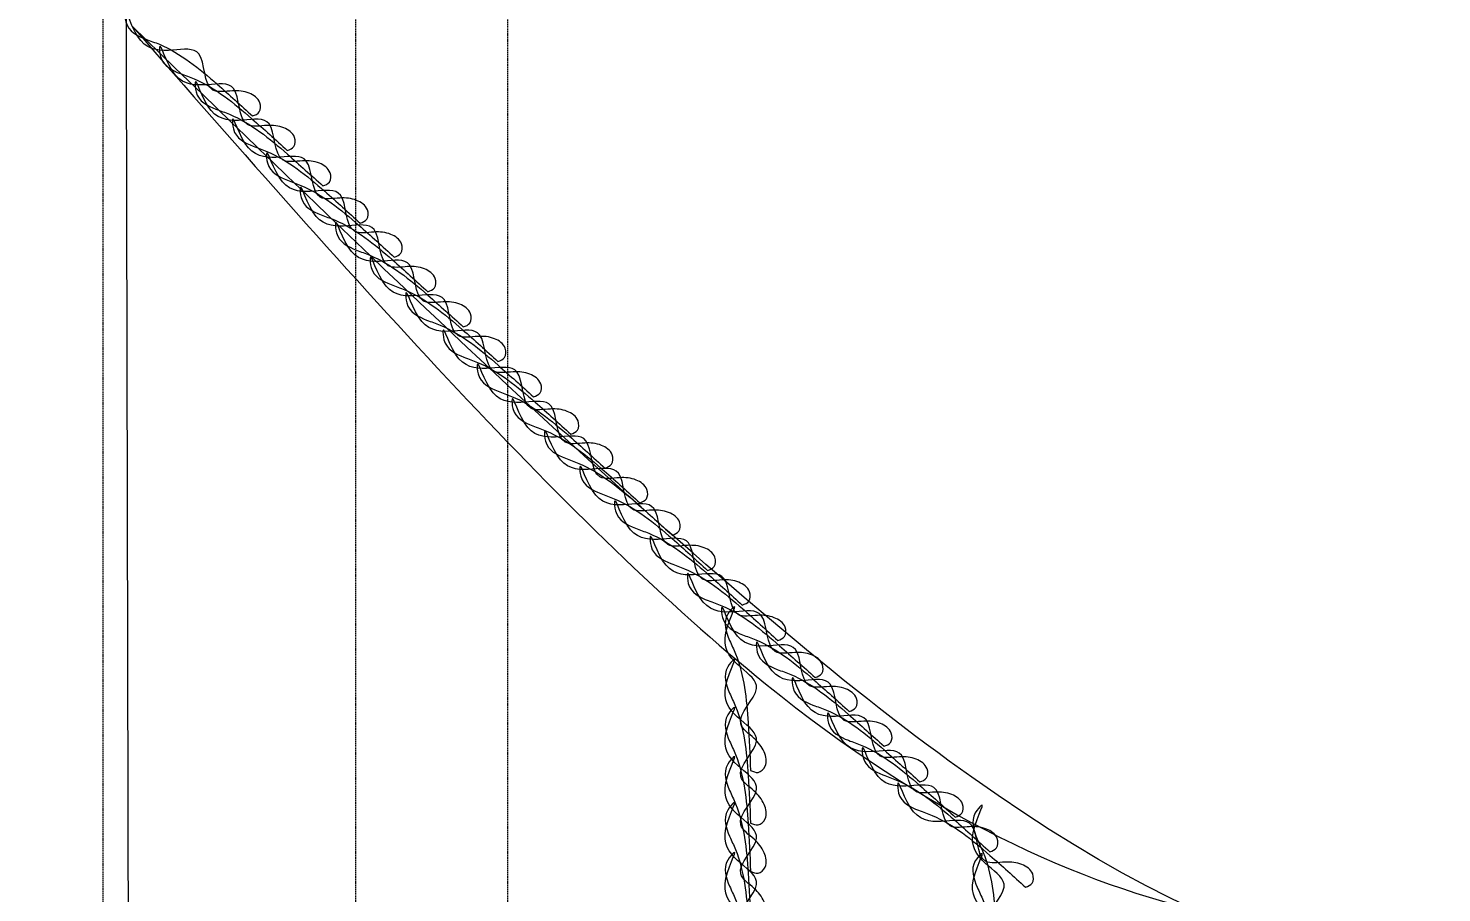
# Model space of a CAD drawing. Header units: inches. Extents: x 274057 to 444617, y 490067 to 635630.
# Drawn here: x 354280.3 to 354559.7, y 493196.1 to 493366.9 of the extents above; entities that cross this region are included whole.
import ezdxf

# ---------------------------------------------------------------- set-up
doc = ezdxf.new("R2010")
doc.units = ezdxf.units.IN
doc.header["$MEASUREMENT"] = 0
doc.linetypes.add('HIDDEN', pattern=[0.375, 0.25, -0.125])
doc.layers.add('CQ Architectural Window', color=8, linetype='HIDDEN', lineweight=18)
for name, color, linetype in [('CQ curtains and frames', 252, 'Continuous'), ('CQ PANEL DIMENSION', 1, 'Continuous'), ('CQ_callout', 34, 'Continuous'), ('FURNITURE', 252, 'Continuous'), ('gypsum', 31, 'Continuous')]:
    doc.layers.add(name, color=color, linetype=linetype)
doc.styles.get("Standard").update_dxf_attribs({"font": 'arial.ttf'})
doc.dimstyles.new('CQ 20', dxfattribs={"dimscale": 0.2, "dimtxt": 150, "dimasz": 100, "dimexe": 100, "dimexo": 20, "dimgap": 80, "dimtad": 1, "dimdec": 0, "dimzin": 0, "dimdsep": 46, "dimtxsty": 'Standard', "dimblk": 'DOT', "dimcen": 100, "dimclrd": 1, "dimclre": 1, "dimclrt": 3, "dimadec": 0, "dimazin": 0, "dimtfac": 1, "dimtdec": 0, "dimtofl": 0, "dimtmove": 0, "dimatfit": 3, "dimfxl": 1, "dimtolj": 1, "dimtzin": 0, "dimlwd": -1, "dimarcsym": 0})
doc.dimstyles.get("Standard").update_dxf_attribs({"dimtxt": 0.18, "dimasz": 0.18, "dimexe": 0.18, "dimexo": 0.0625, "dimgap": 0.09, "dimtad": 0, "dimtih": 1, "dimtoh": 1, "dimdec": 4, "dimzin": 0, "dimdsep": 46, "dimtxsty": 'Standard', "dimcen": 0.09, "dimadec": 0, "dimazin": 0, "dimtfac": 1, "dimtdec": 4, "dimtofl": 0, "dimtmove": 0, "dimatfit": 3, "dimfxl": 1, "dimtolj": 1, "dimtzin": 0, "dimarcsym": 0})

# ---------------------------------------------------------------- blocks, each defined once
blk = doc.blocks.new('ff-15 window')
at = {"layer": 'CQ Architectural Window', "elevation": -0.03}
for points in [[(354831.91, 513252.52), (359931.91, 513252.52), (359931.91, 510602.52), (354831.91, 510602.52)], [(354881.91, 513202.52), (355801.91, 513202.52), (355801.91, 510652.52), (354881.91, 510652.52)], [(354911.91, 513172.52), (355771.91, 513172.52), (355771.91, 510682.52), (354911.91, 510682.52)]]:
    blk.add_lwpolyline(points, close=True, dxfattribs=at)
blk = doc.blocks.new('_Dot')
at = {"color": 0, "linetype": 'ByBlock', "lineweight": -2}
blk.add_line((-0.5, 0), (-1, 0), dxfattribs=at)
at = {"color": 0, "linetype": 'ByBlock', "const_width": 0.5}
blk.add_lwpolyline([(-0.25, 0, 1), (0.25, 0, 1)], format="xyb", close=True, dxfattribs=at)
blk = doc.blocks.new('*D1290')
at = {"layer": 'CQ PANEL DIMENSION', "color": 1, "lineweight": -2, "transparency": 16777216}
for p, q in [((354281.45, 495194.74), (354806.32, 495194.74)), ((353585.88, 492094.74), (354806.32, 492094.74))]:
    blk.add_line(p, q, dxfattribs=at)
at = {"layer": 'CQ PANEL DIMENSION', "color": 1, "transparency": 16777216}
blk.add_line((354786.32, 495174.74), (354786.32, 492114.74), dxfattribs=at)
at = {"layer": 'Defpoints', "color": 0, "transparency": 16777216}
for p in [(354277.45, 495194.74, 0), (353581.88, 492094.74, 0), (354786.32, 492094.74)]:
    blk.add_point(p, dxfattribs=at)
at = {"layer": 'CQ PANEL DIMENSION', "color": 1, "transparency": 16777216, "xscale": 20, "yscale": 20, "zscale": 20}
for p, rotation in [((354786.32, 495194.74), 90), ((354786.32, 492094.74), 270)]:
    blk.add_blockref('_Dot', p, dxfattribs=dict(at, rotation=rotation))
at = {"layer": 'CQ PANEL DIMENSION', "color": 3, "transparency": 16777216, "insert": (354754.99, 493644.74), "char_height": 30, "attachment_point": 5, "rotation": 90}
blk.add_mtext('\\A1;3100', dxfattribs=at)
blk = doc.blocks.new('emb')
at = {"layer": 'FURNITURE', "color": 40, "lineweight": 0, "ltscale": 1000}
for points in [[(44446.24, -14009.15, 0), (44453.25, -14002.86, 0), (44464.68, -13994.98, 0), (44467.37, -13993.95, 0), (44471.31, -13990.54, 0), (44471.48, -13988.71, 0), (44468.34, -13994.26, 0), (44456.88, -13996.88, 0), (44454.11, -14004.02, 0), (44450.24, -14004.19, 0), (44446.94, -14004.65, 0), (44444.81, -14006.54, 0), (44444.93, -14008.36, 0), (44446.24, -14009.15, 0)], [(44439.39, -14015.98, 0), (44446.39, -14009.69, 0), (44457.83, -14001.81, 0), (44460.51, -14000.78, 0), (44464.45, -13997.37, 0), (44464.63, -13995.54, 0), (44461.49, -14001.09, 0), (44450.03, -14003.71, 0), (44447.26, -14010.85, 0), (44443.38, -14011.02, 0), (44440.09, -14011.48, 0), (44437.95, -14013.37, 0), (44438.08, -14015.2, 0), (44439.39, -14015.98, 0)], [(44432.36, -14022.98, 0), (44439.37, -14016.69, 0), (44450.81, -14008.81, 0), (44453.49, -14007.78, 0), (44457.43, -14004.37, 0), (44457.6, -14002.54, 0), (44454.46, -14008.09, 0), (44443, -14010.71, 0), (44440.24, -14017.85, 0), (44436.36, -14018.02, 0), (44433.06, -14018.48, 0), (44430.93, -14020.37, 0), (44431.05, -14022.2, 0), (44432.36, -14022.98, 0)], [(44425, -14030.33, 0), (44432, -14024.03, 0), (44443.44, -14016.15, 0), (44446.12, -14015.12, 0), (44450.06, -14011.71, 0), (44450.24, -14009.89, 0), (44447.09, -14015.43, 0), (44435.64, -14018.05, 0), (44432.87, -14025.2, 0), (44428.99, -14025.36, 0), (44425.7, -14025.83, 0), (44423.56, -14027.71, 0), (44423.69, -14029.54, 0), (44425, -14030.33, 0)], [(44418.25, -14037.05, 0), (44425.26, -14030.75, 0), (44436.69, -14022.87, 0), (44439.38, -14021.84, 0), (44443.31, -14018.44, 0), (44443.49, -14016.61, 0), (44440.35, -14022.16, 0), (44428.89, -14024.78, 0), (44426.12, -14031.92, 0), (44422.25, -14032.09, 0), (44418.95, -14032.55, 0), (44416.81, -14034.44, 0), (44416.94, -14036.26, 0), (44418.25, -14037.05, 0)], [(44411.6, -14043.88, 0), (44418.61, -14037.58, 0), (44430.05, -14029.7, 0), (44432.73, -14028.67, 0), (44436.67, -14025.27, 0), (44436.84, -14023.44, 0), (44433.7, -14028.99, 0), (44422.24, -14031.61, 0), (44419.47, -14038.75, 0), (44415.6, -14038.92, 0), (44412.3, -14039.38, 0), (44410.17, -14041.27, 0), (44410.29, -14043.09, 0), (44411.6, -14043.88, 0)], [(44404.61, -14050.85, 0), (44411.61, -14044.56, 0), (44423.05, -14036.68, 0), (44425.73, -14035.65, 0), (44429.67, -14032.24, 0), (44429.84, -14030.41, 0), (44426.7, -14035.96, 0), (44415.24, -14038.58, 0), (44412.48, -14045.72, 0), (44408.6, -14045.89, 0), (44405.31, -14046.35, 0), (44403.17, -14048.24, 0), (44403.29, -14050.07, 0), (44404.61, -14050.85, 0)], [(44397.75, -14057.68, 0), (44404.76, -14051.39, 0), (44416.19, -14043.51, 0), (44418.88, -14042.48, 0), (44422.81, -14039.07, 0), (44422.99, -14037.24, 0), (44419.85, -14042.79, 0), (44408.39, -14045.41, 0), (44405.62, -14052.55, 0), (44401.75, -14052.72, 0), (44398.45, -14053.18, 0), (44396.31, -14055.07, 0), (44396.44, -14056.9, 0), (44397.75, -14057.68, 0)], [(44390.73, -14064.68, 0), (44397.73, -14058.39, 0), (44409.17, -14050.51, 0), (44411.85, -14049.48, 0), (44415.79, -14046.07, 0), (44415.97, -14044.24, 0), (44412.82, -14049.79, 0), (44401.37, -14052.41, 0), (44398.6, -14059.56, 0), (44394.72, -14059.72, 0), (44391.43, -14060.18, 0), (44389.29, -14062.07, 0), (44389.42, -14063.9, 0), (44390.73, -14064.68, 0)], [(44383.36, -14072.03, 0), (44390.37, -14065.73, 0), (44401.8, -14057.85, 0), (44404.48, -14056.82, 0), (44408.42, -14053.41, 0), (44408.6, -14051.59, 0), (44405.46, -14057.13, 0), (44394, -14059.75, 0), (44391.23, -14066.9, 0), (44387.35, -14067.07, 0), (44384.06, -14067.53, 0), (44381.92, -14069.42, 0), (44382.05, -14071.24, 0), (44383.36, -14072.03, 0)], [(44376.61, -14078.75, 0), (44383.62, -14072.45, 0), (44395.05, -14064.57, 0), (44397.74, -14063.54, 0), (44401.68, -14060.14, 0), (44401.85, -14058.31, 0), (44398.71, -14063.86, 0), (44387.25, -14066.48, 0), (44384.48, -14073.62, 0), (44380.61, -14073.79, 0), (44377.31, -14074.25, 0), (44375.18, -14076.14, 0), (44375.3, -14077.96, 0), (44376.61, -14078.75, 0)], [(44369.73, -14085.61, 0), (44376.74, -14079.31, 0), (44388.17, -14071.43, 0), (44390.86, -14070.4, 0), (44394.8, -14066.99, 0), (44394.97, -14065.17, 0), (44391.83, -14070.71, 0), (44380.37, -14073.33, 0), (44377.6, -14080.48, 0), (44373.73, -14080.65, 0), (44370.43, -14081.11, 0), (44368.3, -14083, 0), (44368.42, -14084.82, 0), (44369.73, -14085.61, 0)], [(44363.31, -14092.01, 0), (44370.31, -14085.72, 0), (44381.75, -14077.84, 0), (44384.43, -14076.81, 0), (44388.37, -14073.4, 0), (44388.54, -14071.57, 0), (44385.4, -14077.12, 0), (44373.94, -14079.74, 0), (44371.18, -14086.88, 0), (44367.3, -14087.05, 0), (44364.01, -14087.51, 0), (44361.87, -14089.4, 0), (44361.99, -14091.22, 0), (44363.31, -14092.01, 0)], [(44356.31, -14098.99, 0), (44363.31, -14092.69, 0), (44374.75, -14084.81, 0), (44377.43, -14083.78, 0), (44381.37, -14080.37, 0), (44381.55, -14078.55, 0), (44378.4, -14084.1, 0), (44366.95, -14086.71, 0), (44364.18, -14093.86, 0), (44360.3, -14094.03, 0), (44357.01, -14094.49, 0), (44354.87, -14096.38, 0), (44355, -14098.2, 0), (44356.31, -14098.99, 0)], [(44349.45, -14105.82, 0), (44356.46, -14099.52, 0), (44367.9, -14091.64, 0), (44370.58, -14090.61, 0), (44374.52, -14087.2, 0), (44374.69, -14085.38, 0), (44371.55, -14090.93, 0), (44360.09, -14093.55, 0), (44357.32, -14100.69, 0), (44353.45, -14100.86, 0), (44350.15, -14101.32, 0), (44348.02, -14103.21, 0), (44348.14, -14105.03, 0), (44349.45, -14105.82, 0)], [(44342.43, -14112.82, 0), (44349.43, -14106.52, 0), (44360.87, -14098.64, 0), (44363.55, -14097.61, 0), (44367.49, -14094.21, 0), (44367.67, -14092.38, 0), (44364.53, -14097.93, 0), (44353.07, -14100.55, 0), (44350.3, -14107.69, 0), (44346.42, -14107.86, 0), (44343.13, -14108.32, 0), (44340.99, -14110.21, 0), (44341.12, -14112.03, 0), (44342.43, -14112.82, 0)], [(44335.06, -14120.16, 0), (44342.07, -14113.87, 0), (44353.5, -14105.98, 0), (44356.19, -14104.95, 0), (44360.12, -14101.55, 0), (44360.3, -14099.72, 0), (44357.16, -14105.27, 0), (44345.7, -14107.89, 0), (44342.93, -14115.03, 0), (44339.06, -14115.2, 0), (44335.76, -14115.66, 0), (44333.62, -14117.55, 0), (44333.75, -14119.37, 0), (44335.06, -14120.16, 0)], [(44328.32, -14126.88, 0), (44335.32, -14120.59, 0), (44346.76, -14112.71, 0), (44349.44, -14111.68, 0), (44353.38, -14108.27, 0), (44353.55, -14106.44, 0), (44350.41, -14111.99, 0), (44338.95, -14114.61, 0), (44336.19, -14121.76, 0), (44332.31, -14121.92, 0), (44329.02, -14122.38, 0), (44326.88, -14124.27, 0), (44327, -14126.1, 0), (44328.32, -14126.88, 0)], [(44347.82, -14138.52, 0), (44348.31, -14129.11, 0), (44350.8, -14115.45, 0), (44351.96, -14112.82, 0), (44352.33, -14107.62, 0), (44351.16, -14106.21, 0), (44352.87, -14112.35, 0), (44346.64, -14122.32, 0), (44349.74, -14129.32, 0), (44347.13, -14132.18, 0), (44345.13, -14134.84, 0), (44344.96, -14137.69, 0), (44346.34, -14138.89, 0), (44347.82, -14138.52, 0)], [(44321.44, -14133.74, 0), (44328.44, -14127.45, 0), (44339.88, -14119.56, 0), (44342.56, -14118.53, 0), (44346.5, -14115.13, 0), (44346.67, -14113.3, 0), (44343.53, -14118.85, 0), (44332.07, -14121.47, 0), (44329.31, -14128.61, 0), (44325.43, -14128.78, 0), (44322.14, -14129.24, 0), (44320, -14131.13, 0), (44320.12, -14132.95, 0), (44321.44, -14133.74, 0)], [(44347.82, -14148.92, 0), (44348.31, -14139.51, 0), (44350.8, -14125.85, 0), (44351.96, -14123.22, 0), (44352.33, -14118.03, 0), (44351.16, -14116.61, 0), (44352.87, -14122.75, 0), (44346.64, -14132.72, 0), (44349.74, -14139.72, 0), (44347.13, -14142.58, 0), (44345.13, -14145.24, 0), (44344.96, -14148.09, 0), (44346.34, -14149.29, 0), (44347.82, -14148.92, 0)], [(44314.36, -14140.79, 0), (44321.37, -14134.49, 0), (44332.8, -14126.61, 0), (44335.49, -14125.58, 0), (44339.43, -14122.18, 0), (44339.6, -14120.35, 0), (44336.46, -14125.9, 0), (44325, -14128.52, 0), (44322.23, -14135.66, 0), (44318.36, -14135.83, 0), (44315.06, -14136.29, 0), (44312.93, -14138.18, 0), (44313.05, -14140, 0), (44314.36, -14140.79, 0)], [(44307.36, -14147.77, 0), (44314.37, -14141.47, 0), (44325.81, -14133.59, 0), (44328.49, -14132.56, 0), (44332.43, -14129.15, 0), (44332.6, -14127.33, 0), (44329.46, -14132.87, 0), (44318, -14135.49, 0), (44315.24, -14142.64, 0), (44311.36, -14142.8, 0), (44308.06, -14143.27, 0), (44305.93, -14145.15, 0), (44306.05, -14146.98, 0), (44307.36, -14147.77, 0)], [(44347.82, -14158.44, 0), (44348.31, -14149.03, 0), (44350.8, -14135.37, 0), (44351.96, -14132.74, 0), (44352.33, -14127.55, 0), (44351.16, -14126.14, 0), (44352.87, -14132.28, 0), (44346.64, -14142.24, 0), (44349.74, -14149.25, 0), (44347.13, -14152.11, 0), (44345.13, -14154.77, 0), (44344.96, -14157.62, 0), (44346.34, -14158.81, 0), (44347.82, -14158.44, 0)], [(44300.51, -14154.6, 0), (44307.52, -14148.3, 0), (44318.95, -14140.42, 0), (44321.64, -14139.39, 0), (44325.57, -14135.98, 0), (44325.75, -14134.16, 0), (44322.61, -14139.7, 0), (44311.15, -14142.32, 0), (44308.38, -14149.47, 0), (44304.51, -14149.63, 0), (44301.21, -14150.1, 0), (44299.07, -14151.98, 0), (44299.2, -14153.81, 0), (44300.51, -14154.6, 0)], [(44347.82, -14168.15, 0), (44348.31, -14158.75, 0), (44350.8, -14145.09, 0), (44351.96, -14142.46, 0), (44352.33, -14137.26, 0), (44351.16, -14135.85, 0), (44352.87, -14141.99, 0), (44346.64, -14151.96, 0), (44349.74, -14158.96, 0), (44347.13, -14161.82, 0), (44345.13, -14164.48, 0), (44344.96, -14167.33, 0), (44346.34, -14168.53, 0), (44347.82, -14168.15, 0)], [(44293.49, -14161.6, 0), (44300.49, -14155.3, 0), (44311.93, -14147.42, 0), (44314.61, -14146.39, 0), (44318.55, -14142.98, 0), (44318.73, -14141.16, 0), (44315.58, -14146.7, 0), (44304.13, -14149.32, 0), (44301.36, -14156.47, 0), (44297.48, -14156.63, 0), (44294.19, -14157.1, 0), (44292.05, -14158.98, 0), (44292.18, -14160.81, 0), (44293.49, -14161.6, 0)], [(44298.88, -14177.77, 0), (44299.36, -14168.36, 0), (44301.85, -14154.7, 0), (44303.02, -14152.07, 0), (44303.39, -14146.88, 0), (44302.22, -14145.46, 0), (44303.93, -14151.6, 0), (44297.69, -14161.57, 0), (44300.8, -14168.57, 0), (44298.18, -14171.44, 0), (44296.18, -14174.1, 0), (44296.01, -14176.94, 0), (44297.39, -14178.14, 0), (44298.88, -14177.77, 0)], [(44347.82, -14177.23, 0), (44348.31, -14167.82, 0), (44350.8, -14154.16, 0), (44351.96, -14151.53, 0), (44352.33, -14146.34, 0), (44351.16, -14144.92, 0), (44352.87, -14151.07, 0), (44346.64, -14161.03, 0), (44349.74, -14168.03, 0), (44347.13, -14170.9, 0), (44345.13, -14173.56, 0), (44344.96, -14176.4, 0), (44346.34, -14177.6, 0), (44347.82, -14177.23, 0)], [(44298.88, -14187.29, 0), (44299.36, -14177.89, 0), (44301.85, -14164.22, 0), (44303.02, -14161.6, 0), (44303.39, -14156.4, 0), (44302.22, -14154.99, 0), (44303.93, -14161.13, 0), (44297.69, -14171.09, 0), (44300.8, -14178.1, 0), (44298.18, -14180.96, 0), (44296.18, -14183.62, 0), (44296.01, -14186.47, 0), (44297.39, -14187.66, 0), (44298.88, -14187.29, 0)], [(44347.82, -14187.11, 0), (44348.31, -14177.7, 0), (44350.8, -14164.04, 0), (44351.96, -14161.41, 0), (44352.33, -14156.22, 0), (44351.16, -14154.8, 0), (44352.87, -14160.95, 0), (44346.64, -14170.91, 0), (44349.74, -14177.91, 0), (44347.13, -14180.78, 0), (44345.13, -14183.44, 0), (44344.96, -14186.28, 0), (44346.34, -14187.48, 0), (44347.82, -14187.11, 0)]]:
    blk.add_spline(points, degree=3, dxfattribs=at)
blk = doc.blocks.new('curtain')
at = {"layer": 'FURNITURE', "lineweight": 0, "elevation": 0}
blk.add_lwpolyline([(-1714.41, -4.16), (-1720.85, 2875.9)], dxfattribs=at)
at = {"layer": 'FURNITURE', "lineweight": 0}
blk.add_open_spline([(-1024.38, 2875.9, 0), (-1038.02, 2299.53, 0), (-1055.2, 1573.05, 0), (-1142.35, 1310.09, 0), (-1331.35, 1151.67, 0), (-1456.82, 997.36, 0), (-1656.73, 1190.94, 0), (-1716.03, 1248.37, 0), (-1672.81, 1199.04, 0), (-1557.4, 1067.36, 0), (-1416.59, 1062.63, 0), (-1234.24, 1127.06, 0), (-1100.51, 1288.88, 0), (-982.95, 1678.71, 0), (-961.53, 2345.09, 0), (-944.46, 2875.9, 0)], degree=3, knots=[276.503384, 276.503384, 276.503384, 276.503384, 756.841523, 881.937441, 1071.680382, 1208.200709, 1265.782785, 1265.782785, 1265.782785, 1339.153287, 1461.665571, 1598.185898, 1787.928839, 1913.024757, 2402.86302, 2402.86302, 2402.86302, 2402.86302], dxfattribs=at)
at = {"layer": 'gypsum', "color": 1, "xscale": -1, "rotation": 359.9999999999999}
blk.add_blockref('emb', (42753.97, 15239.85, 0), dxfattribs=at)

msp = doc.modelspace()

# ---------------------------------------------------------------- hatches: boundary and pattern name
at = {"layer": 'CQ curtains and frames', "linetype": 'ByBlock', "ltscale": 200}
h = msp.add_hatch(dxfattribs=at)
h.set_pattern_fill('PLASTI,_O', color=256, scale=500, angle=90)
h.set_pattern_definition([(90, (0, -24304.54), (-125, 8e-15), []), (90, (-15.62, -24304.54), (-125, 8e-15), []), (90, (-31.25, -24304.54), (-125, 8e-15), []), (90, (-78.12, -24304.54), (-125, 8e-15), [])])
edge = h.paths.add_edge_path()
edge.add_line((359636.1, 493216.74), (359636.1, 494854.7))
edge.add_line((359636.1, 494854.7), (359615.1, 494884.7))
edge.add_line((359615.1, 494884.7), (359611.1, 494954.83))
edge.add_line((359611.1, 494954.83), (359625.1, 494974.87))
edge.add_line((359625.1, 494974.87), (359625.1, 494994.74))
edge.add_line((359625.1, 494994.74), (354065.1, 494994.8))
edge.add_line((354065.1, 494994.8), (354065.1, 494974.87))
edge.add_line((354065.1, 494974.87), (354069.1, 494974.87))
edge.add_line((354069.1, 494974.87), (354070.27, 494972.04))
edge.add_line((354070.27, 494972.04), (354073.1, 494970.87))
edge.add_line((354073.1, 494970.87), (354073.1, 494967.87))
edge.add_arc((354073.1, 494964.87), 3, 0, 90, ccw=False)
edge.add_line((354076.1, 494964.87), (354079.1, 494964.87))
edge.add_line((354079.1, 494964.87), (354079.1, 494924.7))
edge.add_line((354079.1, 494924.7), (354076.1, 494924.7))
edge.add_arc((354073.1, 494924.7), 3, 270, 360, ccw=False)
edge.add_line((354073.1, 494921.7), (354073.1, 494918.7))
edge.add_arc((354073.1, 494914.7), 4, 90, 180)
edge.add_line((354069.1, 494914.7), (354065.1, 494914.7))
edge.add_line((354065.1, 494914.7), (354065.1, 494894.7))
edge.add_line((354065.1, 494894.7), (354068.1, 494894.7))
edge.add_arc((354071.1, 494894.7), 3, 180, 270)
edge.add_line((354071.1, 494891.7), (354071.1, 494888.7))
edge.add_arc((354071.1, 494884.7), 4, -90, 90, ccw=False)
edge.add_line((354071.1, 494880.7), (354071.1, 494877.7))
edge.add_arc((354071.1, 494874.7), 3, 90, 180)
edge.add_line((354068.1, 494874.7), (354065.1, 494874.7))
edge.add_line((354065.1, 494874.7), (354065.1, 494853.37))
edge.add_line((354065.1, 494853.37), (354052.04, 494853.37))
edge.add_line((354052.04, 494853.37), (354069.17, 492209.77))
edge.add_line((354069.17, 492209.77), (354295.1, 492209.71))
edge.add_line((354295.1, 492209.71), (354295.1, 494744.74))
edge.add_line((354295.1, 494744.74), (359395.1, 494744.74))
edge.add_line((359395.1, 494744.74), (359394.66, 493216.74))
edge.add_line((359394.66, 493216.74), (359636.1, 493216.88))

# ---------------------------------------------------------------- block references
at = {"layer": 'CQ curtains and frames'}
for name, p in [('curtain', (356016.95, 492118.9, 0)), ('ff-15 window', (-536.81, -18507.78, 0))]:
    msp.add_blockref(name, p, dxfattribs=at)

# ---------------------------------------------------------------- dimensions: what is measured, and where the dimension line sits
at = {"layer": 'CQ PANEL DIMENSION'}
dim = msp.add_linear_dim(base=(354786.32, 492094.74), p1=(354277.45, 495194.74, 0), p2=(353581.88, 492094.74, 0), angle=90, dimstyle='CQ 20', override={"dimtmove": 1}, dxfattribs=at)
dim.commit()
dim.dimension.update_dxf_attribs({"geometry": '*D1290', "text_midpoint": (354754.99, 493644.74)})

# ---------------------------------------------------------------- leaders
at = {"layer": 'CQ_callout'}
msp.add_leader([(357930.59, 492582.35), (354490.41, 493560.59), (352926.48, 493560.59)], dimstyle='Standard', override={"dimasz": 10, "dimldrblk": 'Dot', "dimfxl": 0.1, "dimarcsym": 2}, dxfattribs=at)

doc.saveas('drawing.dxf')
